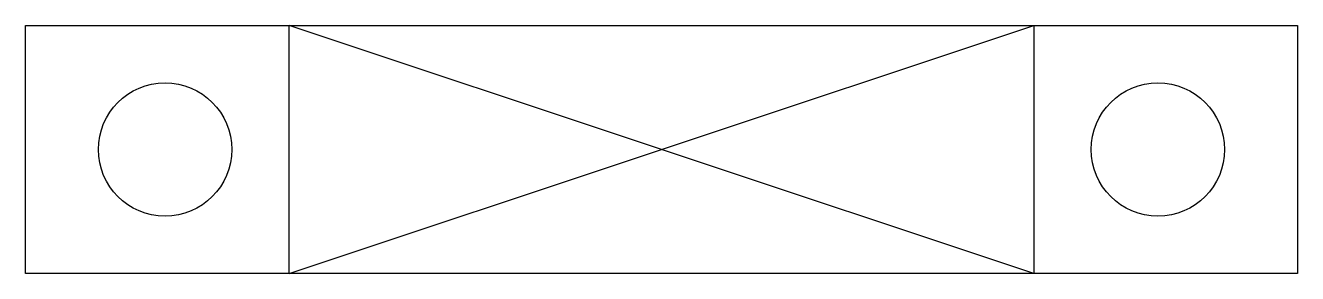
# Model space of a CAD drawing. Header units: millimetres. Extents: x -20.5 to 20.5, y -4 to 4.
import ezdxf

# ---------------------------------------------------------------- set-up
doc = ezdxf.new("R2010")
doc.units = ezdxf.units.MM
doc.layers.get('0').update_dxf_attribs({"linetype": 'CONTINUOUS'})

msp = doc.modelspace()

# ---------------------------------------------------------------- linework, layer by layer
for p, q in [((-12, -4), (-12, 4)), ((-12, 4), (12, 4)), ((12, -4), (-12, 4)), ((-12, -4), (12, 4)), ((12, 4), (12, -4)), ((12, -4), (-12, -4))]:
    msp.add_line(p, q)
msp.add_lwpolyline([(20.5, -4), (-20.5, -4), (-20.5, 4), (20.5, 4)], close=True)
for centre in [(-16, 0), (16, 0)]:
    msp.add_circle(centre, 2.15)

doc.saveas('drawing.dxf')
